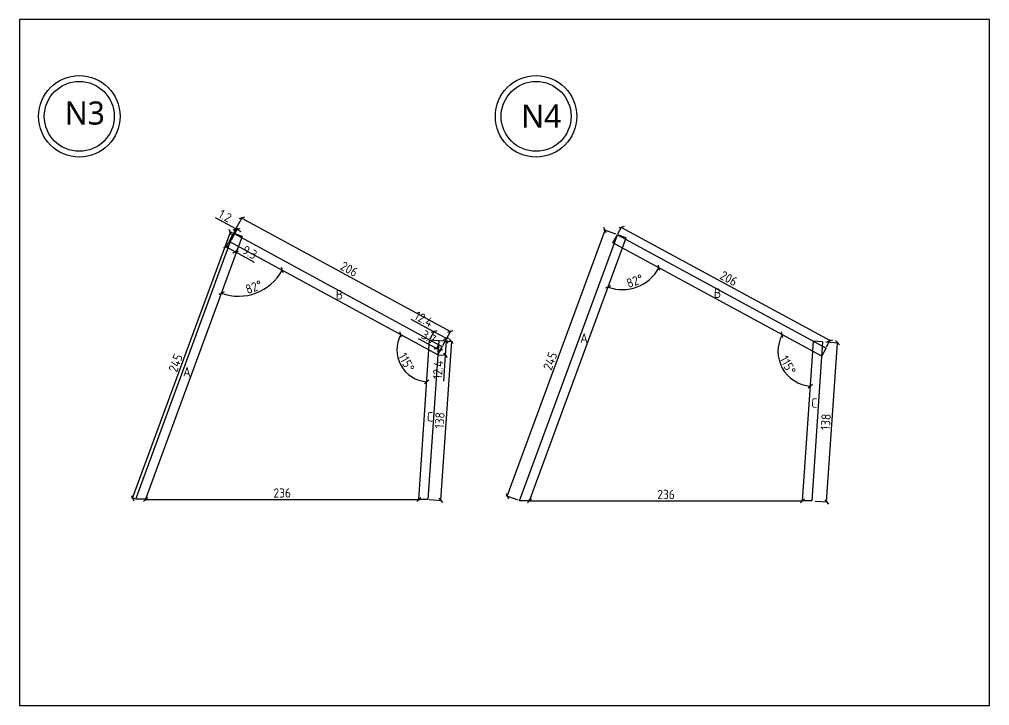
# Model space of a CAD drawing. Header units: centimetres. Extents: x -6116 to 16873, y -2889 to 4505.
# Drawn here: x 12836 to 13676, y 716 to 1310 of the extents above; entities that cross this region are included whole.
import ezdxf

# ---------------------------------------------------------------- set-up
doc = ezdxf.new("R2010")
doc.units = ezdxf.units.CM
for name, color, linetype in [('5', 5, 'Continuous'), ('frame圖框', 34, 'Continuous'), ('section剖面線', 1, 'Continuous')]:
    doc.layers.add(name, color=color, linetype=linetype)
doc.styles.get("Standard").update_dxf_attribs({"font": 'ISOCP.SHX', "bigfont": 'CHINESET.SHX'})
doc.dimstyles.new('AM_ISO', dxfattribs={"dimtxt": 3.5, "dimasz": 3.5, "dimexe": 1, "dimexo": 1, "dimgap": 1.5, "dimtad": 1, "dimdec": 0, "dimdsep": 46, "dimtxsty": 'Standard', "dimcen": 0, "dimclrd": 256, "dimclre": 256, "dimclrt": 2, "dimadec": 0, "dimazin": 2, "dimtp": 0.1, "dimtm": 0.1, "dimtfac": 0.71, "dimtdec": 0, "dimtmove": 0, "dimatfit": 3, "dimfxl": 1, "dimlwd": -1, "dimlwe": -1, "dimarcsym": 1})

# ---------------------------------------------------------------- blocks, each defined once
blk = doc.blocks.new('_Oblique')
at = {"color": 0, "linetype": 'ByBlock', "lineweight": -2}
blk.add_line((-0.5, -0.5), (0.5, 0.5), dxfattribs=at)
blk = doc.blocks.new('*D624')
at = {"layer": 'DEFPOINTS', "color": 0, "transparency": 16777216}
for p in [(13018.9, 1125.53), (13021.63, 1124.53), (12936.96, 894.19)]:
    blk.add_point(p, dxfattribs=at)
at = {"layer": 'section剖面線', "linetype": 'ByBlock', "transparency": 16777216}
for p, q in [((13020.69, 1124.87), (13017.96, 1125.88)), ((12934.23, 895.19), (13018.9, 1125.53)), ((12936.02, 894.53), (12933.29, 895.53))]:
    blk.add_line(p, q, dxfattribs=at)
at = {"layer": 'section剖面線', "transparency": 16777216, "xscale": 3.5, "yscale": 3.5, "zscale": 3.5}
for p, rotation in [((13018.9, 1125.53), 69.81813500738379), ((12934.23, 895.19), 249.8181350073838)]:
    blk.add_blockref('_Oblique', p, dxfattribs=dict(at, rotation=rotation))
at = {"layer": 'section剖面線', "transparency": 16777216, "insert": (12971.4, 1012.26), "char_height": 8, "attachment_point": 5, "rotation": 69.81814}
blk.add_mtext('245', dxfattribs=at)
blk = doc.blocks.new('_ArchTick')
at = {"color": 0, "linetype": 'ByBlock', "const_width": 0.15}
blk.add_lwpolyline([(-0.5, -0.5), (0.5, 0.5)], dxfattribs=at)
blk = doc.blocks.new('*D625')
at = {"layer": 'DEFPOINTS', "color": 0, "transparency": 16777216}
for p in [(13021.63, 1124.53), (13209.41, 1039.51), (13202.27, 1026.36)]:
    blk.add_point(p, dxfattribs=at)
at = {"layer": 'section剖面線', "linetype": 'ByBlock', "transparency": 16777216}
for p, q in [((13023.99, 1128.89), (13029.25, 1138.55)), ((13028.77, 1137.67), (13209.41, 1039.51)), ((13204.63, 1030.72), (13209.89, 1040.39))]:
    blk.add_line(p, q, dxfattribs=at)
at = {"layer": 'section剖面線', "transparency": 16777216, "xscale": 3.5, "yscale": 3.5, "zscale": 3.5}
for p, rotation in [((13028.77, 1137.67), 151.4798596991236), ((13209.41, 1039.51), 331.4798596991237)]:
    blk.add_blockref('_Oblique', p, dxfattribs=dict(at, rotation=rotation))
at = {"layer": 'section剖面線', "transparency": 16777216, "insert": (13121.72, 1093.42), "char_height": 8, "attachment_point": 5, "rotation": 331.47986}
blk.add_mtext('206', dxfattribs=at)
blk = doc.blocks.new('*D626')
at = {"layer": 'DEFPOINTS', "color": 0, "transparency": 16777216}
for p in [(13199.31, 1031.76), (13189.93, 894.11), (13200.83, 893.37)]:
    blk.add_point(p, dxfattribs=at)
at = {"layer": 'section剖面線', "linetype": 'ByBlock', "transparency": 16777216}
for p, q in [((13200.31, 1031.69), (13211.2, 1030.95)), ((13210.21, 1031.02), (13200.83, 893.37)), ((13190.93, 894.04), (13201.83, 893.3))]:
    blk.add_line(p, q, dxfattribs=at)
at = {"layer": 'section剖面線', "transparency": 16777216, "xscale": 3.5, "yscale": 3.5, "zscale": 3.5}
for p, rotation in [((13210.21, 1031.02), 86.1041946858722), ((13200.83, 893.37), 266.1041946858722)]:
    blk.add_blockref('_Oblique', p, dxfattribs=dict(at, rotation=rotation))
at = {"layer": 'section剖面線', "transparency": 16777216, "insert": (13200.03, 962.57), "char_height": 8, "attachment_point": 5, "rotation": 86.10419}
blk.add_mtext('138', dxfattribs=at)
blk = doc.blocks.new('*D627')
at = {"layer": 'DEFPOINTS', "color": 0, "transparency": 16777216}
for p in [(13353.95, 1123.24), (13534.63, 1025.17), (13538.09, 1031.54)]:
    blk.add_point(p, dxfattribs=at)
at = {"layer": 'section剖面線', "linetype": 'ByBlock', "transparency": 16777216}
for p, q in [((13354.42, 1124.11), (13357.88, 1130.48)), ((13357.4, 1129.6), (13538.09, 1031.54)), ((13535.11, 1026.05), (13538.56, 1032.41))]:
    blk.add_line(p, q, dxfattribs=at)
at = {"layer": 'section剖面線', "transparency": 16777216, "xscale": 3.5, "yscale": 3.5, "zscale": 3.5}
for p, rotation in [((13357.4, 1129.6), 151.5086419648817), ((13538.09, 1031.54), 331.5086419648817)]:
    blk.add_blockref('_Oblique', p, dxfattribs=dict(at, rotation=rotation))
at = {"layer": 'section剖面線', "transparency": 16777216, "insert": (13450.37, 1085.4), "char_height": 8, "attachment_point": 5, "rotation": 331.50864}
blk.add_mtext('206', dxfattribs=at)
blk = doc.blocks.new('*D628')
at = {"layer": 'DEFPOINTS', "color": 0, "transparency": 16777216}
for p in [(13343.23, 1127.17), (13353.95, 1123.24), (13269.29, 892.93)]:
    blk.add_point(p, dxfattribs=at)
at = {"layer": 'section剖面線', "linetype": 'ByBlock', "transparency": 16777216}
for p, q in [((13258.58, 896.87), (13343.23, 1127.17)), ((13352.62, 1123.72), (13342.29, 1127.52)), ((13267.96, 893.42), (13257.64, 897.21))]:
    blk.add_line(p, q, dxfattribs=at)
at = {"layer": 'section剖面線', "transparency": 16777216, "xscale": 3.5, "yscale": 3.5, "zscale": 3.5}
for p, rotation in [((13343.23, 1127.17), 69.81813545479216), ((13258.58, 896.87), 249.8181354547922)]:
    blk.add_blockref('_Oblique', p, dxfattribs=dict(at, rotation=rotation))
at = {"layer": 'section剖面線', "transparency": 16777216, "insert": (13295.74, 1013.92), "char_height": 8, "attachment_point": 5, "rotation": 69.81814}
blk.add_mtext('245', dxfattribs=at)
blk = doc.blocks.new('*D629')
at = {"layer": 'DEFPOINTS', "color": 0, "transparency": 16777216}
for p in [(12945.48, 894.19), (13181.91, 894.19), (13181.91, 894.15)]:
    blk.add_point(p, dxfattribs=at)
at = {"layer": 'section剖面線', "linetype": 'ByBlock', "transparency": 16777216}
for p, q in [((12945.48, 894.15), (12945.48, 893.15)), ((12945.48, 894.15), (13181.91, 894.15)), ((13181.91, 894.15), (13181.91, 893.15))]:
    blk.add_line(p, q, dxfattribs=at)
at = {"layer": 'section剖面線', "transparency": 16777216, "xscale": 3.5, "yscale": 3.5, "zscale": 3.5, "rotation": 180}
blk.add_blockref('_Oblique', (12945.48, 894.15), dxfattribs=at)
at = {"layer": 'section剖面線', "transparency": 16777216, "xscale": 3.5, "yscale": 3.5, "zscale": 3.5}
blk.add_blockref('_Oblique', (13181.91, 894.15), dxfattribs=at)
at = {"layer": 'section剖面線', "transparency": 16777216, "insert": (13063.7, 899.65), "char_height": 8, "attachment_point": 5}
blk.add_mtext('236', dxfattribs=at)
blk = doc.blocks.new('*D630')
at = {"layer": 'DEFPOINTS', "color": 0, "transparency": 16777216}
for p in [(13277.82, 892.93), (13514.25, 892.85), (13514.25, 892.85)]:
    blk.add_point(p, dxfattribs=at)
at = {"layer": 'section剖面線', "linetype": 'ByBlock', "transparency": 16777216}
for p, q in [((13277.82, 892.93), (13277.82, 893.93)), ((13277.82, 892.93), (13514.25, 892.85)), ((13514.25, 892.85), (13514.25, 893.85))]:
    blk.add_line(p, q, dxfattribs=at)
at = {"layer": 'section剖面線', "transparency": 16777216, "xscale": 3.5, "yscale": 3.5, "zscale": 3.5}
for p, rotation in [((13277.82, 892.93), 179.9810154593519), ((13514.25, 892.85), 359.9810154593519)]:
    blk.add_blockref('_Oblique', p, dxfattribs=dict(at, rotation=rotation))
at = {"layer": 'section剖面線', "transparency": 16777216, "insert": (13396.03, 898.39), "char_height": 8, "attachment_point": 5, "rotation": 359.98102}
blk.add_mtext('236', dxfattribs=at)
blk = doc.blocks.new('*D631')
at = {"layer": 'DEFPOINTS', "color": 0, "transparency": 16777216}
for p in [(13531.65, 1030.58), (13544.46, 1029.7), (13522.27, 892.85)]:
    blk.add_point(p, dxfattribs=at)
at = {"layer": 'section剖面線', "linetype": 'ByBlock', "transparency": 16777216}
for p, q in [((13534.49, 1030.38), (13545.46, 1029.64)), ((13535.08, 891.98), (13544.46, 1029.7)), ((13525.11, 892.66), (13536.08, 891.91))]:
    blk.add_line(p, q, dxfattribs=at)
at = {"layer": 'section剖面線', "transparency": 16777216, "xscale": 3.5, "yscale": 3.5, "zscale": 3.5}
for p, rotation in [((13544.46, 1029.7), 86.10362207168852), ((13535.08, 891.98), 266.1036220716885)]:
    blk.add_blockref('_Oblique', p, dxfattribs=dict(at, rotation=rotation))
at = {"layer": 'section剖面線', "transparency": 16777216, "insert": (13534.29, 961.21), "char_height": 8, "attachment_point": 5, "rotation": 86.10362}
blk.add_mtext('138', dxfattribs=at)
blk = doc.blocks.new('*D636')
at = {"layer": 'DEFPOINTS', "color": 0, "transparency": 16777216}
for p in [(13017.77, 1117.44), (13029.15, 1121.76), (13031.2, 1070.36), (13198.46, 1019.37), (12945.48, 894.19)]:
    blk.add_point(p, dxfattribs=at)
at = {"layer": 'section剖面線', "linetype": 'ByBlock', "transparency": 16777216}
blk.add_arc((13025.93, 1113.01), 42.98, 249.81498, 331.50864, dxfattribs=at)
at = {"layer": 'section剖面線', "transparency": 16777216, "xscale": 3.5, "yscale": 3.5, "zscale": 3.5}
for p, rotation in [((13063.7, 1092.51), 61.50864196488429), ((13011.1, 1072.67), 159.8149795061153)]:
    blk.add_blockref('_Oblique', p, dxfattribs=dict(at, rotation=rotation))
at = {"layer": 'section剖面線', "transparency": 16777216, "insert": (13039.15, 1077.94), "char_height": 8, "attachment_point": 5, "rotation": 20.66181}
blk.add_mtext('82°', dxfattribs=at)
blk = doc.blocks.new('*D637')
at = {"layer": 'DEFPOINTS', "color": 0, "transparency": 16777216}
for p in [(13017.77, 1117.44), (13163.41, 1018.89), (13190.73, 1023.53), (13198.46, 1019.37), (13181.92, 894.15)]:
    blk.add_point(p, dxfattribs=at)
at = {"layer": 'section剖面線', "linetype": 'ByBlock', "transparency": 16777216}
blk.add_arc((13190.73, 1023.56), 27.72, 151.50864, 266.10419, dxfattribs=at)
at = {"layer": 'section剖面線', "transparency": 16777216, "xscale": 3.5, "yscale": 3.5, "zscale": 3.5}
for p, rotation in [((13166.37, 1036.79), 61.50864196488458), ((13188.85, 995.9), 356.1041946858844)]:
    blk.add_blockref('_Oblique', p, dxfattribs=dict(at, rotation=rotation))
at = {"layer": 'section剖面線', "transparency": 16777216, "insert": (13171.26, 1012.86), "char_height": 8, "attachment_point": 5, "rotation": 298.80642}
blk.add_mtext('115°', dxfattribs=at)
blk = doc.blocks.new('*D638')
at = {"layer": 'DEFPOINTS', "color": 0, "transparency": 16777216}
for p in [(13361.47, 1120.47), (13350.11, 1116.17), (13362.68, 1076), (13530.8, 1018.11), (13277.82, 892.93)]:
    blk.add_point(p, dxfattribs=at)
at = {"layer": 'section剖面線', "linetype": 'ByBlock', "transparency": 16777216}
blk.add_arc((13358.26, 1111.75), 36.03, 249.81498, 331.50864, dxfattribs=at)
at = {"layer": 'section剖面線', "transparency": 16777216, "xscale": 3.5, "yscale": 3.5, "zscale": 3.5}
for p, rotation in [((13389.93, 1094.57), 61.5086419648822), ((13345.83, 1077.94), 159.8149795061182)]:
    blk.add_blockref('_Oblique', p, dxfattribs=dict(at, rotation=rotation))
at = {"layer": 'section剖面線', "transparency": 16777216, "insert": (13369.03, 1083.19), "char_height": 8, "attachment_point": 5, "rotation": 20.66181}
blk.add_mtext('82°', dxfattribs=at)
blk = doc.blocks.new('*D639')
at = {"layer": 'DEFPOINTS', "color": 0, "transparency": 16777216}
for p in [(13350.11, 1116.17), (13493.38, 1017.23), (13523.06, 1022.27), (13530.8, 1018.11), (13514.25, 892.85)]:
    blk.add_point(p, dxfattribs=at)
at = {"layer": 'section剖面線', "linetype": 'ByBlock', "transparency": 16777216}
blk.add_arc((13523.07, 1022.3), 30.12, 151.50864, 266.10294, dxfattribs=at)
at = {"layer": 'section剖面線', "transparency": 16777216, "xscale": 3.5, "yscale": 3.5, "zscale": 3.5}
for p, rotation in [((13496.59, 1036.67), 61.50864196488201), ((13521.02, 992.25), 356.1029413568674)]:
    blk.add_blockref('_Oblique', p, dxfattribs=dict(at, rotation=rotation))
at = {"layer": 'section剖面線', "transparency": 16777216, "insert": (13501.49, 1010.44), "char_height": 8, "attachment_point": 5, "rotation": 298.80579}
blk.add_mtext('115°', dxfattribs=at)
blk = doc.blocks.new('*D836')
at = {"layer": 'DEFPOINTS', "color": 0, "ltscale": 0.1, "transparency": 16777216}
for p in [(13195.09, 1039.24), (13191.33, 1032.3), (13202.27, 1026.36)]:
    blk.add_point(p, dxfattribs=at)
at = {"layer": 'section剖面線', "ltscale": 0.1, "transparency": 16777216}
for p, q in [((13195.09, 1039.24), (13175.32, 1049.97)), ((13191.8, 1033.18), (13195.57, 1040.12)), ((13206.03, 1033.3), (13195.09, 1039.24)), ((13202.74, 1027.24), (13206.51, 1034.18))]:
    blk.add_line(p, q, dxfattribs=at)
at = {"layer": 'section剖面線', "ltscale": 0.1, "transparency": 16777216, "xscale": 3.5, "yscale": 3.5, "zscale": 3.5}
for p, rotation in [((13195.09, 1039.24), 151.5086419648813), ((13206.03, 1033.3), 331.5086419648813)]:
    blk.add_blockref('_Oblique', p, dxfattribs=dict(at, rotation=rotation))
at = {"layer": 'section剖面線', "ltscale": 0.1, "transparency": 16777216, "insert": (13186.29, 1050.28), "char_height": 8, "attachment_point": 5, "rotation": 331.50864}
blk.add_mtext('12.4', dxfattribs=at)
blk = doc.blocks.new('*D837')
at = {"layer": 'DEFPOINTS', "color": 0, "ltscale": 0.1, "transparency": 16777216}
for p in [(13199.31, 1031.76), (13198.46, 1019.37), (13204.9, 1018.93)]:
    blk.add_point(p, dxfattribs=at)
at = {"layer": 'section剖面線', "ltscale": 0.1, "transparency": 16777216}
for p, q in [((13200.31, 1031.69), (13206.74, 1031.25)), ((13205.74, 1031.32), (13204.9, 1018.93)), ((13199.46, 1019.3), (13205.9, 1018.86)), ((13204.9, 1018.93), (13203.37, 996.48))]:
    blk.add_line(p, q, dxfattribs=at)
at = {"layer": 'section剖面線', "ltscale": 0.1, "transparency": 16777216, "xscale": 3.5, "yscale": 3.5, "zscale": 3.5}
for p, rotation in [((13205.74, 1031.32), 86.10419468588499), ((13204.9, 1018.93), 266.104194685885)]:
    blk.add_blockref('_Oblique', p, dxfattribs=dict(at, rotation=rotation))
at = {"layer": 'section剖面線', "ltscale": 0.1, "transparency": 16777216, "insert": (13198.53, 1006.33), "char_height": 8, "attachment_point": 5, "rotation": 86.10419}
blk.add_mtext('12.4', dxfattribs=at)
blk = doc.blocks.new('*D838')
at = {"layer": 'DEFPOINTS', "color": 0, "ltscale": 0.1, "transparency": 16777216}
for p in [(13197.27, 1024.81), (13199.06, 1028.11), (13202.27, 1026.36)]:
    blk.add_point(p, dxfattribs=at)
at = {"layer": 'section剖面線', "ltscale": 0.1, "transparency": 16777216}
for p, q in [((13197.27, 1024.81), (13181.71, 1033.25)), ((13198.58, 1027.23), (13196.79, 1023.93)), ((13200.48, 1023.07), (13197.27, 1024.81)), ((13201.79, 1025.49), (13200, 1022.19))]:
    blk.add_line(p, q, dxfattribs=at)
at = {"layer": 'section剖面線', "ltscale": 0.1, "transparency": 16777216, "xscale": 3.5, "yscale": 3.5, "zscale": 3.5}
for p, rotation in [((13197.27, 1024.81), 151.5086419648847), ((13200.48, 1023.07), 331.5086419648848)]:
    blk.add_blockref('_Oblique', p, dxfattribs=dict(at, rotation=rotation))
at = {"layer": 'section剖面線', "ltscale": 0.1, "transparency": 16777216, "insert": (13190.58, 1034.7), "char_height": 8, "attachment_point": 5, "rotation": 331.50864}
blk.add_mtext('3.7', dxfattribs=at)
blk = doc.blocks.new('*D839')
at = {"layer": 'DEFPOINTS', "color": 0, "ltscale": 0.1, "transparency": 16777216}
for p in [(13017.77, 1117.44), (13025.93, 1113.01), (13023.37, 1108.3)]:
    blk.add_point(p, dxfattribs=at)
at = {"layer": 'section剖面線', "ltscale": 0.1, "transparency": 16777216}
for p, q in [((13017.3, 1116.56), (13014.74, 1111.85)), ((13015.22, 1112.73), (13023.37, 1108.3)), ((13025.45, 1112.13), (13022.9, 1107.42)), ((13023.37, 1108.3), (13039.51, 1099.54))]:
    blk.add_line(p, q, dxfattribs=at)
at = {"layer": 'section剖面線', "ltscale": 0.1, "transparency": 16777216, "xscale": 3.5, "yscale": 3.5, "zscale": 3.5}
for p, rotation in [((13015.22, 1112.73), 151.508641964888), ((13023.37, 1108.3), 331.508641964888)]:
    blk.add_blockref('_Oblique', p, dxfattribs=dict(at, rotation=rotation))
at = {"layer": 'section剖面線', "ltscale": 0.1, "transparency": 16777216, "insert": (13035.6, 1107.92), "char_height": 8, "attachment_point": 5, "rotation": 331.50864}
blk.add_mtext('9.3', dxfattribs=at)
blk = doc.blocks.new('*D840')
at = {"layer": 'DEFPOINTS', "color": 0, "ltscale": 0.1, "transparency": 16777216}
for p in [(13023.63, 1128.23), (13017.77, 1117.44), (13018.81, 1116.87)]:
    blk.add_point(p, dxfattribs=at)
at = {"layer": 'section剖面線', "ltscale": 0.1, "transparency": 16777216}
for p, q in [((13023.63, 1128.23), (13005.98, 1137.81)), ((13018.86, 1119.44), (13024.11, 1129.11)), ((13019.9, 1118.88), (13025.15, 1128.55)), ((13024.67, 1127.67), (13023.63, 1128.23)), ((13024.67, 1127.67), (13027.75, 1126))]:
    blk.add_line(p, q, dxfattribs=at)
at = {"layer": 'section剖面線', "ltscale": 0.1, "transparency": 16777216, "xscale": 3.5, "yscale": 3.5, "zscale": 3.5}
for p, rotation in [((13023.63, 1128.23), 331.5086419648778), ((13024.67, 1127.67), 151.5086419648778)]:
    blk.add_blockref('_Oblique', p, dxfattribs=dict(at, rotation=rotation))
at = {"layer": 'section剖面線', "ltscale": 0.1, "transparency": 16777216, "insert": (13014.35, 1139.53), "char_height": 8, "attachment_point": 5, "rotation": 331.50864}
blk.add_mtext('1.2', dxfattribs=at)

msp = doc.modelspace()

# ---------------------------------------------------------------- linework, layer by layer
for p, q in [((12936.95888, 894.2259), (13021.62503, 1124.52755)), ((13029.14634, 1121.76249), (12945.48231, 894.18673)), ((13017.77234, 1117.43828), (13021.62503, 1124.52755)), ((13198.46336, 1019.36634), (13017.77234, 1117.43828)), ((13021.62503, 1124.52755), (13191.32583, 1032.30317)), ((13029.14634, 1121.76249), (13021.62503, 1124.52755)), ((13269.29331, 892.96686), (13353.94746, 1123.23586)), ((13277.81674, 892.92769), (13361.46876, 1120.47079)), ((13350.11498, 1116.17477), (13353.94746, 1123.23586)), ((13353.94746, 1123.23586), (13534.63027, 1025.16838)), ((13361.46876, 1120.47079), (13353.94746, 1123.23586)), ((13530.7978, 1018.1073), (13350.11498, 1116.17477)), ((13199.30734, 1031.75963), (13189.93335, 894.10839)), ((13190.72808, 1023.56475), (13191.32583, 1032.30317)), ((13191.32583, 1032.30317), (13202.26674, 1026.36488)), ((13191.32583, 1032.30317), (13199.30734, 1031.75963)), ((13198.46336, 1019.36634), (13202.26674, 1026.36488)), ((13531.64691, 1030.57595), (13522.26778, 892.84935)), ((13523.06251, 1022.3057), (13523.66543, 1031.11966)), ((13531.64828, 1030.57585), (13523.66543, 1031.11966)), ((13530.7978, 1018.1073), (13534.63027, 1025.16838)), ((13531.39297, 1026.84711), (13531.39297, 1026.92545)), ((13181.91749, 894.14756), (13190.72808, 1023.52558)), ((13190.72808, 1023.52558), (13190.72808, 1023.56475)), ((13514.24641, 892.84935), (13523.06251, 1022.26653)), ((13523.06251, 1022.26653), (13523.06251, 1022.3057)), ((12936.95888, 894.18673), (12936.95888, 894.2259)), ((12945.48231, 894.18673), (12936.95888, 894.18673)), ((13181.91749, 894.14756), (13181.91482, 894.14756)), ((13181.91482, 894.10839), (13181.91482, 894.14756)), ((13189.93335, 894.10839), (13181.91482, 894.10839)), ((13269.29331, 892.92769), (13269.29331, 892.96686)), ((13277.81674, 892.92769), (13269.29331, 892.92769)), ((13522.26778, 892.84935), (13514.24641, 892.84935))]:
    msp.add_line(p, q)
at = {"layer": '5', "linetype": 'ByBlock'}
for centre, radius in [((12888.01927, 1225.70995), 35.27331), ((13283.51989, 1225.70995), 35.27331), ((12888.01927, 1225.70995), 30.27331), ((13283.51989, 1225.70995), 30.27331)]:
    msp.add_circle(centre, radius, dxfattribs=at)
at = {"layer": 'frame圖框'}
msp.add_lwpolyline([(12836.17721, 1309.62726), (12836.17721, 715.62726), (13676.17721, 715.62726), (13676.17721, 1309.62726)], close=True, dxfattribs=at)

# ---------------------------------------------------------------- texts
at = {"layer": '5', "linetype": 'ByBlock', "char_height": 20, "attachment_point": 1}
for s, insert in [('{\\fMicrosoft JhengHei|b0|i0|c136|p34;N3}', (12875.46362, 1238.58842)), ('{\\fMicrosoft JhengHei|b0|i0|c136|p34;N4}', (13270.67034, 1235.92752))]:
    msp.add_mtext(s, dxfattribs=dict(at, insert=insert))
at = {"layer": '5', "linetype": 'ByBlock', "char_height": 8.2757, "attachment_point": 1, "rotation": 358.34569937}
for s, insert in [('B', (13110.14831, 1075.55478)), ('B', (13437.57065, 1076.89687)), ('A', (13321.83792, 1038.04344)), ('A', (12978.01313, 1008.79656)), ('C', (13521.86235, 981.78598)), ('C', (13189.10096, 969.90327))]:
    msp.add_mtext(s, dxfattribs=dict(at, insert=insert))

# ---------------------------------------------------------------- dimensions: what is measured, and where the dimension line sits
at = {"layer": 'section剖面線', "ltscale": 0.1}
for p1, p2, distance, picture, middle in [((13018.81145, 1116.87429), (13017.77234, 1117.43828), -12.28215, '*D840', (13014.3549, 1139.52655)), ((13017.77234, 1117.43828), (13025.92906, 1113.01113), -5.36001, '*D839', (13035.60331, 1107.91962)), ((13202.26674, 1026.36488), (13191.32583, 1032.30317), -7.89177, '*D836', (13186.28887, 1050.27509)), ((13202.26674, 1026.36488), (13199.05854, 1028.10616), 3.75213, '*D838', (13190.5761, 1034.69882)), ((13199.30734, 1031.75963), (13198.46336, 1019.36634), 6.45199, '*D837', (13198.52912, 1006.33175))]:
    dim = msp.add_aligned_dim(p1=p1, p2=p2, distance=distance, dimstyle='AM_ISO', override={"dimtxt": 8, "dimdec": 1, "dimblk": 'Oblique', "dimblk1": 'Oblique', "dimblk2": 'Oblique', "dimclrt": 256, "dimtdec": 1, "dimldrblk": 'ArchTick', "dimfxl": 10, "dimfxlon": 1}, dxfattribs=at)
    dim.commit()
    dim.dimension.update_dxf_attribs({"geometry": picture, "text_midpoint": middle})
at = {"layer": 'section剖面線'}
for p1, p2, distance, picture, middle in [((13021.62503, 1124.52755), (13202.26674, 1026.36488), 14.96002, '*D625', (13121.71526, 1093.42409)), ((12936.95888, 894.18673), (13021.62503, 1124.52755), 2.90744, '*D624', (12971.39997, 1012.25799)), ((13269.29331, 892.92769), (13353.94746, 1123.23586), 11.41613, '*D628', (13295.74212, 1013.91813)), ((13353.94746, 1123.23586), (13534.63027, 1025.16838), 7.24461, '*D627', (13450.36875, 1085.4039)), ((13199.30734, 1031.75963), (13189.93335, 894.10839), 10.92377, '*D626', (13200.03158, 962.56551)), ((13522.26778, 892.84935), (13531.64828, 1030.57585), -12.84503, '*D631', (13534.28608, 961.21349)), ((13277.81674, 892.92769), (13514.24641, 892.84935), 0, '*D630', (13396.0334, 898.38931))]:
    dim = msp.add_aligned_dim(p1=p1, p2=p2, distance=distance, dimstyle='AM_ISO', override={"dimtxt": 8, "dimblk": 'Oblique', "dimclrt": 256, "dimldrblk": 'ArchTick', "dimfxl": 10, "dimfxlon": 1}, dxfattribs=at)
    dim.commit()
    dim.dimension.update_dxf_attribs({"geometry": picture, "text_midpoint": middle})
for base, line1, line2, picture, middle in [((13031.20114, 1070.35785), ((13198.46336, 1019.36634), (13017.77234, 1117.43828)), ((13029.14634, 1121.76249), (12945.48231, 894.18673)), '*D636', (13039.1529, 1077.9446)), ((13163.40509, 1018.88899), ((13181.91749, 894.14756), (13190.72808, 1023.52558)), ((13198.46336, 1019.36634), (13017.77234, 1117.43828)), '*D637', (13171.25815, 1012.85541)), ((13362.68277, 1075.99831), ((13530.7978, 1018.1073), (13350.11498, 1116.17477)), ((13277.81674, 892.92769), (13361.46876, 1120.47079)), '*D638', (13369.03431, 1083.1904)), ((13493.37537, 1017.22575), ((13514.24641, 892.84935), (13523.06251, 1022.26653)), ((13530.7978, 1018.1073), (13350.11498, 1116.17477)), '*D639', (13501.49079, 1010.4409))]:
    dim = msp.add_angular_dim_2l(base=base, line1=line1, line2=line2, dimstyle='AM_ISO', override={"dimtxt": 8, "dimblk": 'Oblique', "dimclrt": 256, "dimldrblk": 'ArchTick', "dimfxl": 10, "dimfxlon": 1}, dxfattribs=at)
    dim.commit()
    dim.dimension.update_dxf_attribs({"geometry": picture, "text_midpoint": middle})
dim = msp.add_linear_dim(base=(13181.91482, 894.14756), p1=(12945.48231, 894.18673), p2=(13181.91482, 894.18673), dimstyle='AM_ISO', override={"dimtxt": 8, "dimblk": 'Oblique', "dimclrt": 256, "dimldrblk": 'ArchTick', "dimfxl": 10, "dimfxlon": 1}, dxfattribs=at)
dim.commit()
dim.dimension.update_dxf_attribs({"geometry": '*D629', "text_midpoint": (13063.69856, 899.64835)})

doc.saveas('drawing.dxf')
